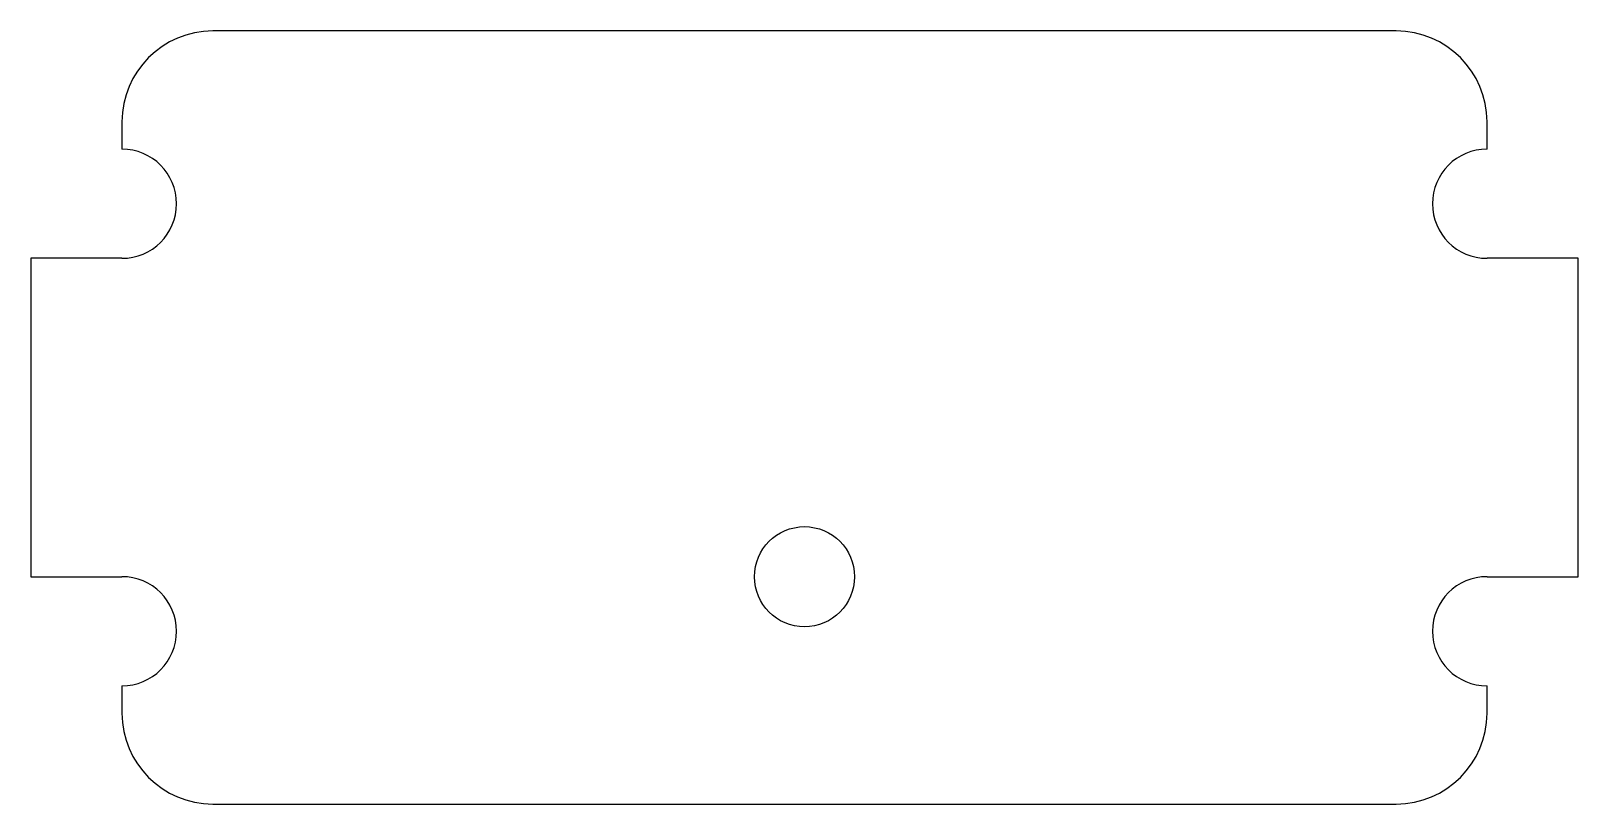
# Model space of a CAD drawing. Header units: millimetres. Extents: x 0 to 34, y 41 to 58.
import ezdxf

# ---------------------------------------------------------------- set-up
doc = ezdxf.new("R2010")
doc.units = ezdxf.units.MM
doc.layers.add('outline', color=7, linetype='Continuous')

msp = doc.modelspace()

# ---------------------------------------------------------------- linework, layer by layer
at = {"layer": 'outline'}
for p, q in [((30, 58), (4, 58)), ((2, 56), (2, 55.4)), ((32, 55.4), (32, 56)), ((2, 53), (0, 53)), ((0, 53), (0, 46)), ((34, 53), (32, 53)), ((34, 46), (34, 53)), ((0, 46), (2, 46)), ((32, 46), (34, 46)), ((2, 43.6), (2, 43)), ((32, 43), (32, 43.6)), ((4, 41), (30, 41))]:
    msp.add_line(p, q, dxfattribs=at)
msp.add_circle((17, 46), 1.1, dxfattribs=at)
for centre, radius, start, end in [((4, 56), 2, 90, 180), ((30, 56), 2, 0, 90), ((2, 54.2), 1.2, 270, 90), ((32, 54.2), 1.2, 90, 270), ((2, 44.8), 1.2, 270, 90), ((32, 44.8), 1.2, 90, 270), ((4, 43), 2, 180, 270), ((30, 43), 2, 270, 0)]:
    msp.add_arc(centre, radius, start, end, dxfattribs=at)

doc.saveas('drawing.dxf')
